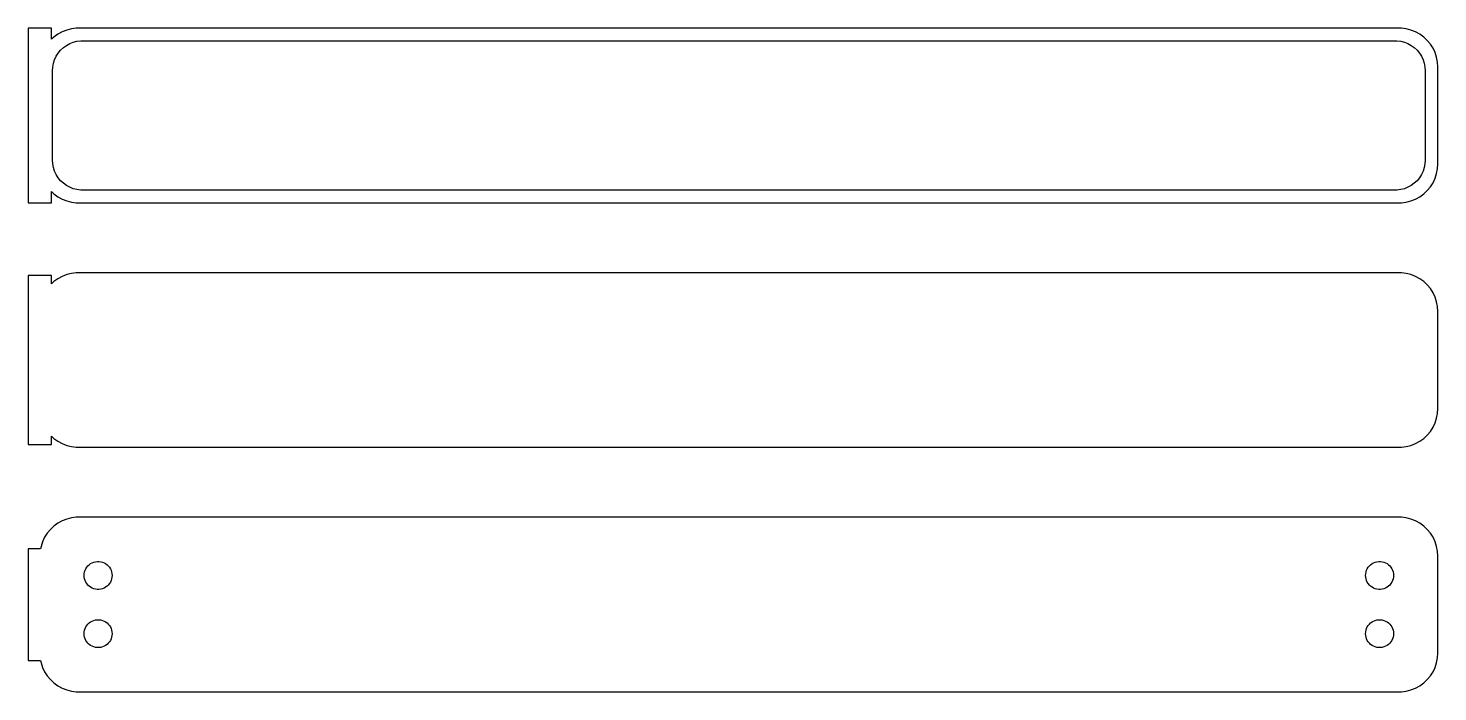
# Model space of a CAD drawing. Header units: metres. Extents: x -92 to 90, y 52 to 137.
import ezdxf

# ---------------------------------------------------------------- set-up
doc = ezdxf.new("R2010")
doc.units = ezdxf.units.M

msp = doc.modelspace()

# ---------------------------------------------------------------- linework, layer by layer
for p, q in [((-88.5, 137.24), (-91.5, 137.24)), ((-91.5, 137.24), (-91.5, 114.76)), ((-88.5, 135.809), (-88.5, 137.24)), ((-87.6791, 136.472), (-88.1871, 136.103)), ((-87.1289, 136.774), (-87.6791, 136.472)), ((-86.5451, 137.005), (-87.1289, 136.774)), ((-85.9369, 137.161), (-86.5451, 137.005)), ((-85.3139, 137.24), (-85.9369, 137.161)), ((85.3139, 137.24), (-85.3139, 137.24)), ((85.9369, 137.161), (85.3139, 137.24)), ((86.5451, 137.005), (85.9369, 137.161)), ((87.1289, 136.774), (86.5451, 137.005)), ((87.6791, 136.472), (87.1289, 136.774)), ((88.1871, 136.103), (87.6791, 136.472)), ((-88.1871, 136.103), (-88.5, 135.809)), ((-87.633, 134.026), (-87.323, 134.401)), ((-87.323, 134.401), (-86.9685, 134.734)), ((-86.9685, 134.734), (-86.5751, 135.02)), ((-86.5751, 135.02), (-86.1489, 135.254)), ((-86.1489, 135.254), (-85.6967, 135.433)), ((-85.6967, 135.433), (-85.2256, 135.554)), ((-85.2256, 135.554), (-84.7432, 135.615)), ((-84.7432, 135.615), (84.7432, 135.615)), ((84.7432, 135.615), (85.2256, 135.554)), ((85.2256, 135.554), (85.6967, 135.433)), ((85.6967, 135.433), (86.1489, 135.254)), ((86.1489, 135.254), (86.5751, 135.02)), ((86.5751, 135.02), (86.9685, 134.734)), ((86.9685, 134.734), (87.323, 134.401)), ((87.323, 134.401), (87.633, 134.026)), ((88.6448, 135.673), (88.1871, 136.103)), ((89.0451, 135.189), (88.6448, 135.673)), ((89.3815, 134.659), (89.0451, 135.189)), ((89.6489, 134.091), (89.3815, 134.659)), ((-88.3421, 132.235), (-88.251, 132.713)), ((-88.251, 132.713), (-88.1007, 133.176)), ((-88.1007, 133.176), (-87.8936, 133.616)), ((-87.8936, 133.616), (-87.633, 134.026)), ((87.633, 134.026), (87.8936, 133.616)), ((87.8936, 133.616), (88.1007, 133.176)), ((88.1007, 133.176), (88.251, 132.713)), ((88.251, 132.713), (88.3421, 132.235)), ((89.8429, 133.493), (89.6489, 134.091)), ((89.9606, 132.877), (89.8429, 133.493)), ((90, 132.25), (89.9606, 132.877)), ((-88.3726, 131.75), (-88.3421, 132.235)), ((-88.3726, 120.25), (-88.3726, 131.75)), ((88.3421, 132.235), (88.3726, 131.75)), ((88.3726, 131.75), (88.3726, 120.25)), ((90, 119.75), (90, 132.25)), ((-88.3421, 119.765), (-88.3726, 120.25)), ((88.3726, 120.25), (88.3421, 119.765)), ((-88.251, 119.287), (-88.3421, 119.765)), ((-88.1007, 118.824), (-88.251, 119.287)), ((-87.8936, 118.384), (-88.1007, 118.824)), ((-87.633, 117.974), (-87.8936, 118.384)), ((87.8936, 118.384), (87.633, 117.974)), ((88.1007, 118.824), (87.8936, 118.384)), ((88.251, 119.287), (88.1007, 118.824)), ((88.3421, 119.765), (88.251, 119.287)), ((89.6489, 117.909), (89.8429, 118.507)), ((89.8429, 118.507), (89.9606, 119.123)), ((89.9606, 119.123), (90, 119.75)), ((-88.5, 116.191), (-88.1871, 115.897)), ((-88.5, 114.76), (-88.5, 116.191)), ((-87.323, 117.599), (-87.633, 117.974)), ((-86.9685, 117.266), (-87.323, 117.599)), ((-86.5751, 116.98), (-86.9685, 117.266)), ((-86.1489, 116.746), (-86.5751, 116.98)), ((-85.6967, 116.567), (-86.1489, 116.746)), ((-85.2256, 116.446), (-85.6967, 116.567)), ((-84.7432, 116.385), (-85.2256, 116.446)), ((84.7432, 116.385), (-84.7432, 116.385)), ((85.2256, 116.446), (84.7432, 116.385)), ((85.6967, 116.567), (85.2256, 116.446)), ((86.1489, 116.746), (85.6967, 116.567)), ((86.5751, 116.98), (86.1489, 116.746)), ((86.9685, 117.266), (86.5751, 116.98)), ((87.323, 117.599), (86.9685, 117.266)), ((87.633, 117.974), (87.323, 117.599)), ((88.1871, 115.897), (88.6448, 116.327)), ((88.6448, 116.327), (89.0451, 116.811)), ((89.0451, 116.811), (89.3815, 117.341)), ((89.3815, 117.341), (89.6489, 117.909)), ((-91.5, 114.76), (-88.5, 114.76)), ((-88.1871, 115.897), (-87.6791, 115.528)), ((-87.6791, 115.528), (-87.1289, 115.226)), ((-87.1289, 115.226), (-86.5451, 114.995)), ((-86.5451, 114.995), (-85.9369, 114.839)), ((-85.9369, 114.839), (-85.3139, 114.76)), ((-85.3139, 114.76), (85.3139, 114.76)), ((85.3139, 114.76), (85.9369, 114.839)), ((85.9369, 114.839), (86.5451, 114.995)), ((86.5451, 114.995), (87.1289, 115.226)), ((87.1289, 115.226), (87.6791, 115.528)), ((87.6791, 115.528), (88.1871, 115.897)), ((-88.5, 105.365), (-91.5, 105.365)), ((-91.5, 105.365), (-91.5, 83.6352)), ((-88.5, 104.309), (-88.5, 105.365)), ((-87.1289, 105.274), (-87.6791, 104.972)), ((-86.5451, 105.505), (-87.1289, 105.274)), ((-85.9369, 105.661), (-86.5451, 105.505)), ((-85.3139, 105.74), (-85.9369, 105.661)), ((85.3139, 105.74), (-85.3139, 105.74)), ((85.9369, 105.661), (85.3139, 105.74)), ((86.5451, 105.505), (85.9369, 105.661)), ((87.1289, 105.274), (86.5451, 105.505)), ((87.6791, 104.972), (87.1289, 105.274)), ((-88.1871, 104.603), (-88.5, 104.309)), ((-87.6791, 104.972), (-88.1871, 104.603)), ((88.1871, 104.603), (87.6791, 104.972)), ((88.6448, 104.173), (88.1871, 104.603)), ((89.0451, 103.689), (88.6448, 104.173)), ((89.3815, 103.159), (89.0451, 103.689)), ((89.6489, 102.591), (89.3815, 103.159)), ((89.8429, 101.993), (89.6489, 102.591)), ((89.9606, 101.377), (89.8429, 101.993)), ((90, 100.75), (89.9606, 101.377)), ((90, 88.25), (90, 100.75)), ((89.8429, 87.0066), (89.9606, 87.6233)), ((89.9606, 87.6233), (90, 88.25)), ((88.6448, 84.8273), (89.0451, 85.3111)), ((89.0451, 85.3111), (89.3815, 85.8412)), ((89.3815, 85.8412), (89.6489, 86.4094)), ((89.6489, 86.4094), (89.8429, 87.0066)), ((-91.5, 83.6352), (-88.5, 83.6352)), ((-88.5, 83.6352), (-88.5, 84.6913)), ((-88.5, 84.6913), (-88.1871, 84.3974)), ((-88.1871, 84.3974), (-87.6791, 84.0284)), ((-87.6791, 84.0284), (-87.1289, 83.7259)), ((-87.1289, 83.7259), (-86.5451, 83.4947)), ((-86.5451, 83.4947), (-85.9369, 83.3386)), ((85.9369, 83.3386), (86.5451, 83.4947)), ((86.5451, 83.4947), (87.1289, 83.7259)), ((87.1289, 83.7259), (87.6791, 84.0284)), ((87.6791, 84.0284), (88.1871, 84.3974)), ((88.1871, 84.3974), (88.6448, 84.8273)), ((-85.9369, 83.3386), (-85.3139, 83.2599)), ((-85.3139, 83.2599), (85.3139, 83.2599)), ((85.3139, 83.2599), (85.9369, 83.3386)), ((-88.6448, 72.6727), (-89.0451, 72.1889)), ((-88.1871, 73.1026), (-88.6448, 72.6727)), ((-87.6791, 73.4716), (-88.1871, 73.1026)), ((-87.1289, 73.7741), (-87.6791, 73.4716)), ((-86.5451, 74.0053), (-87.1289, 73.7741)), ((-85.9369, 74.1614), (-86.5451, 74.0053)), ((-85.3139, 74.2401), (-85.9369, 74.1614)), ((85.3139, 74.2401), (-85.3139, 74.2401)), ((85.9369, 74.1614), (85.3139, 74.2401)), ((86.5451, 74.0053), (85.9369, 74.1614)), ((87.1289, 73.7741), (86.5451, 74.0053)), ((87.6791, 73.4716), (87.1289, 73.7741)), ((88.1871, 73.1026), (87.6791, 73.4716)), ((88.6448, 72.6727), (88.1871, 73.1026)), ((89.0451, 72.1889), (88.6448, 72.6727)), ((-89.6489, 71.0906), (-89.8429, 70.4934)), ((-89.3815, 71.6588), (-89.6489, 71.0906)), ((-89.0451, 72.1889), (-89.3815, 71.6588)), ((89.3815, 71.6588), (89.0451, 72.1889)), ((89.6489, 71.0906), (89.3815, 71.6588)), ((89.8429, 70.4934), (89.6489, 71.0906)), ((-89.9, 70.1942), (-91.5, 70.1942)), ((-91.5, 70.1942), (-91.5, 55.8058)), ((-89.8429, 70.4934), (-89.9, 70.1942)), ((89.9606, 69.8767), (89.8429, 70.4934)), ((90, 69.25), (89.9606, 69.8767)), ((90, 56.75), (90, 69.25)), ((-84.2858, 66.9756), (-84.2434, 67.1976)), ((-84.2434, 67.1976), (-84.1736, 67.4126)), ((-84.1736, 67.4126), (-84.0773, 67.6171)), ((-84.0773, 67.6171), (-83.9562, 67.808)), ((-83.9562, 67.808), (-83.8121, 67.9822)), ((-83.8121, 67.9822), (-83.6474, 68.1369)), ((-83.6474, 68.1369), (-83.4645, 68.2698)), ((-83.4645, 68.2698), (-83.2664, 68.3787)), ((-83.2664, 68.3787), (-83.0562, 68.4619)), ((-83.0562, 68.4619), (-82.8373, 68.5181)), ((-82.8373, 68.5181), (-82.613, 68.5464)), ((-82.613, 68.5464), (-82.387, 68.5464)), ((-82.387, 68.5464), (-82.1627, 68.5181)), ((-82.1627, 68.5181), (-81.9438, 68.4619)), ((-81.9438, 68.4619), (-81.7336, 68.3787)), ((-81.7336, 68.3787), (-81.5355, 68.2698)), ((-81.5355, 68.2698), (-81.3526, 68.1369)), ((-81.3526, 68.1369), (-81.1879, 67.9822)), ((-81.1879, 67.9822), (-81.0438, 67.808)), ((-81.0438, 67.808), (-80.9226, 67.6171)), ((-80.9226, 67.6171), (-80.8264, 67.4126)), ((-80.8264, 67.4126), (-80.7565, 67.1976)), ((-80.7565, 67.1976), (-80.7142, 66.9756)), ((80.7142, 66.9756), (80.7565, 67.1976)), ((80.7565, 67.1976), (80.8264, 67.4126)), ((80.8264, 67.4126), (80.9226, 67.6171)), ((80.9226, 67.6171), (81.0438, 67.808)), ((81.0438, 67.808), (81.1879, 67.9822)), ((81.1879, 67.9822), (81.3526, 68.1369)), ((81.3526, 68.1369), (81.5355, 68.2698)), ((81.5355, 68.2698), (81.7336, 68.3787)), ((81.7336, 68.3787), (81.9438, 68.4619)), ((81.9438, 68.4619), (82.1627, 68.5181)), ((82.1627, 68.5181), (82.387, 68.5464)), ((82.387, 68.5464), (82.613, 68.5464)), ((82.613, 68.5464), (82.8373, 68.5181)), ((82.8373, 68.5181), (83.0562, 68.4619)), ((83.0562, 68.4619), (83.2664, 68.3787)), ((83.2664, 68.3787), (83.4645, 68.2698)), ((83.4645, 68.2698), (83.6474, 68.1369)), ((83.6474, 68.1369), (83.8121, 67.9822)), ((83.8121, 67.9822), (83.9562, 67.808)), ((83.9562, 67.808), (84.0773, 67.6171)), ((84.0773, 67.6171), (84.1736, 67.4126)), ((84.1736, 67.4126), (84.2434, 67.1976)), ((84.2434, 67.1976), (84.2858, 66.9756)), ((-84.3, 66.75), (-84.2858, 66.9756)), ((-84.2858, 66.5244), (-84.3, 66.75)), ((-84.2434, 66.3024), (-84.2858, 66.5244)), ((-84.1736, 66.0874), (-84.2434, 66.3024)), ((-84.0773, 65.8828), (-84.1736, 66.0874)), ((-83.9562, 65.692), (-84.0773, 65.8828)), ((-83.8121, 65.5178), (-83.9562, 65.692)), ((-83.6474, 65.3631), (-83.8121, 65.5178)), ((-83.4645, 65.2302), (-83.6474, 65.3631)), ((-81.3526, 65.3631), (-81.5355, 65.2302)), ((-81.1879, 65.5178), (-81.3526, 65.3631)), ((-81.0438, 65.692), (-81.1879, 65.5178)), ((-80.9226, 65.8828), (-81.0438, 65.692)), ((-80.8264, 66.0874), (-80.9226, 65.8828)), ((-80.7565, 66.3024), (-80.8264, 66.0874)), ((-80.7142, 66.5244), (-80.7565, 66.3024)), ((-80.7142, 66.9756), (-80.7, 66.75)), ((-80.7, 66.75), (-80.7142, 66.5244)), ((80.7, 66.75), (80.7142, 66.9756)), ((80.7142, 66.5244), (80.7, 66.75)), ((80.7565, 66.3024), (80.7142, 66.5244)), ((80.8264, 66.0874), (80.7565, 66.3024)), ((80.9226, 65.8828), (80.8264, 66.0874)), ((81.0438, 65.692), (80.9226, 65.8828)), ((81.1879, 65.5178), (81.0438, 65.692)), ((81.3526, 65.3631), (81.1879, 65.5178)), ((81.5355, 65.2302), (81.3526, 65.3631)), ((83.6474, 65.3631), (83.4645, 65.2302)), ((83.8121, 65.5178), (83.6474, 65.3631)), ((83.9562, 65.692), (83.8121, 65.5178)), ((84.0773, 65.8828), (83.9562, 65.692)), ((84.1736, 66.0874), (84.0773, 65.8828)), ((84.2434, 66.3024), (84.1736, 66.0874)), ((84.2858, 66.5244), (84.2434, 66.3024)), ((84.2858, 66.9756), (84.3, 66.75)), ((84.3, 66.75), (84.2858, 66.5244)), ((-83.2664, 65.1213), (-83.4645, 65.2302)), ((-83.0562, 65.0381), (-83.2664, 65.1213)), ((-82.8373, 64.9819), (-83.0562, 65.0381)), ((-82.613, 64.9536), (-82.8373, 64.9819)), ((-82.387, 64.9536), (-82.613, 64.9536)), ((-82.1627, 64.9819), (-82.387, 64.9536)), ((-81.9438, 65.0381), (-82.1627, 64.9819)), ((-81.7336, 65.1213), (-81.9438, 65.0381)), ((-81.5355, 65.2302), (-81.7336, 65.1213)), ((81.7336, 65.1213), (81.5355, 65.2302)), ((81.9438, 65.0381), (81.7336, 65.1213)), ((82.1627, 64.9819), (81.9438, 65.0381)), ((82.387, 64.9536), (82.1627, 64.9819)), ((82.613, 64.9536), (82.387, 64.9536)), ((82.8373, 64.9819), (82.613, 64.9536)), ((83.0562, 65.0381), (82.8373, 64.9819)), ((83.2664, 65.1213), (83.0562, 65.0381)), ((83.4645, 65.2302), (83.2664, 65.1213)), ((-84.2434, 59.6976), (-84.1736, 59.9126)), ((-84.1736, 59.9126), (-84.0773, 60.1172)), ((-84.0773, 60.1172), (-83.9562, 60.308)), ((-83.9562, 60.308), (-83.8121, 60.4822)), ((-83.8121, 60.4822), (-83.6474, 60.6369)), ((-83.6474, 60.6369), (-83.4645, 60.7698)), ((-83.4645, 60.7698), (-83.2664, 60.8787)), ((-83.2664, 60.8787), (-83.0562, 60.9619)), ((-83.0562, 60.9619), (-82.8373, 61.0181)), ((-82.8373, 61.0181), (-82.613, 61.0464)), ((-82.613, 61.0464), (-82.387, 61.0464)), ((-82.387, 61.0464), (-82.1627, 61.0181)), ((-82.1627, 61.0181), (-81.9438, 60.9619)), ((-81.9438, 60.9619), (-81.7336, 60.8787)), ((-81.7336, 60.8787), (-81.5355, 60.7698)), ((-81.5355, 60.7698), (-81.3526, 60.6369)), ((-81.3526, 60.6369), (-81.1879, 60.4822)), ((-81.1879, 60.4822), (-81.0438, 60.308)), ((-81.0438, 60.308), (-80.9226, 60.1172)), ((-80.9226, 60.1172), (-80.8264, 59.9126)), ((-80.8264, 59.9126), (-80.7565, 59.6976)), ((80.7565, 59.6976), (80.8264, 59.9126)), ((80.8264, 59.9126), (80.9226, 60.1172)), ((80.9226, 60.1172), (81.0438, 60.308)), ((81.0438, 60.308), (81.1879, 60.4822)), ((81.1879, 60.4822), (81.3526, 60.6369)), ((81.3526, 60.6369), (81.5355, 60.7698)), ((81.5355, 60.7698), (81.7336, 60.8787)), ((81.7336, 60.8787), (81.9438, 60.9619)), ((81.9438, 60.9619), (82.1627, 61.0181)), ((82.1627, 61.0181), (82.387, 61.0464)), ((82.387, 61.0464), (82.613, 61.0464)), ((82.613, 61.0464), (82.8373, 61.0181)), ((82.8373, 61.0181), (83.0562, 60.9619)), ((83.0562, 60.9619), (83.2664, 60.8787)), ((83.2664, 60.8787), (83.4645, 60.7698)), ((83.4645, 60.7698), (83.6474, 60.6369)), ((83.6474, 60.6369), (83.8121, 60.4822)), ((83.8121, 60.4822), (83.9562, 60.308)), ((83.9562, 60.308), (84.0773, 60.1172)), ((84.0773, 60.1172), (84.1736, 59.9126)), ((84.1736, 59.9126), (84.2434, 59.6976)), ((-84.3, 59.25), (-84.2858, 59.4756)), ((-84.2858, 59.0244), (-84.3, 59.25)), ((-84.2858, 59.4756), (-84.2434, 59.6976)), ((-84.2434, 58.8024), (-84.2858, 59.0244)), ((-84.1736, 58.5874), (-84.2434, 58.8024)), ((-84.0773, 58.3829), (-84.1736, 58.5874)), ((-83.9562, 58.192), (-84.0773, 58.3829)), ((-83.8121, 58.0178), (-83.9562, 58.192)), ((-81.0438, 58.192), (-81.1879, 58.0178)), ((-80.9226, 58.3829), (-81.0438, 58.192)), ((-80.8264, 58.5874), (-80.9226, 58.3829)), ((-80.7565, 58.8024), (-80.8264, 58.5874)), ((-80.7565, 59.6976), (-80.7142, 59.4756)), ((-80.7142, 59.0244), (-80.7565, 58.8024)), ((-80.7142, 59.4756), (-80.7, 59.25)), ((-80.7, 59.25), (-80.7142, 59.0244)), ((80.7, 59.25), (80.7142, 59.4756)), ((80.7142, 59.0244), (80.7, 59.25)), ((80.7142, 59.4756), (80.7565, 59.6976)), ((80.7565, 58.8024), (80.7142, 59.0244)), ((80.8264, 58.5874), (80.7565, 58.8024)), ((80.9226, 58.3829), (80.8264, 58.5874)), ((81.0438, 58.192), (80.9226, 58.3829)), ((81.1879, 58.0178), (81.0438, 58.192)), ((83.9562, 58.192), (83.8121, 58.0178)), ((84.0773, 58.3829), (83.9562, 58.192)), ((84.1736, 58.5874), (84.0773, 58.3829)), ((84.2434, 58.8024), (84.1736, 58.5874)), ((84.2434, 59.6976), (84.2858, 59.4756)), ((84.2858, 59.0244), (84.2434, 58.8024)), ((84.2858, 59.4756), (84.3, 59.25)), ((84.3, 59.25), (84.2858, 59.0244)), ((-83.6474, 57.8631), (-83.8121, 58.0178)), ((-83.4645, 57.7302), (-83.6474, 57.8631)), ((-83.2664, 57.6213), (-83.4645, 57.7302)), ((-83.0562, 57.5381), (-83.2664, 57.6213)), ((-82.8373, 57.4819), (-83.0562, 57.5381)), ((-82.613, 57.4536), (-82.8373, 57.4819)), ((-82.387, 57.4536), (-82.613, 57.4536)), ((-82.1627, 57.4819), (-82.387, 57.4536)), ((-81.9438, 57.5381), (-82.1627, 57.4819)), ((-81.7336, 57.6213), (-81.9438, 57.5381)), ((-81.5355, 57.7302), (-81.7336, 57.6213)), ((-81.3526, 57.8631), (-81.5355, 57.7302)), ((-81.1879, 58.0178), (-81.3526, 57.8631)), ((81.3526, 57.8631), (81.1879, 58.0178)), ((81.5355, 57.7302), (81.3526, 57.8631)), ((81.7336, 57.6213), (81.5355, 57.7302)), ((81.9438, 57.5381), (81.7336, 57.6213)), ((82.1627, 57.4819), (81.9438, 57.5381)), ((82.387, 57.4536), (82.1627, 57.4819)), ((82.613, 57.4536), (82.387, 57.4536)), ((82.8373, 57.4819), (82.613, 57.4536)), ((83.0562, 57.5381), (82.8373, 57.4819)), ((83.2664, 57.6213), (83.0562, 57.5381)), ((83.4645, 57.7302), (83.2664, 57.6213)), ((83.6474, 57.8631), (83.4645, 57.7302)), ((83.8121, 58.0178), (83.6474, 57.8631)), ((89.9606, 56.1233), (90, 56.75)), ((-91.5, 55.8058), (-89.9, 55.8058)), ((-89.9, 55.8058), (-89.8429, 55.5066)), ((-89.8429, 55.5066), (-89.6489, 54.9094)), ((-89.6489, 54.9094), (-89.3815, 54.3412)), ((89.3815, 54.3412), (89.6489, 54.9094)), ((89.6489, 54.9094), (89.8429, 55.5066)), ((89.8429, 55.5066), (89.9606, 56.1233)), ((-89.3815, 54.3412), (-89.0451, 53.8111)), ((-89.0451, 53.8111), (-88.6448, 53.3273)), ((-88.6448, 53.3273), (-88.1871, 52.8974)), ((-88.1871, 52.8974), (-87.6791, 52.5284)), ((87.6791, 52.5284), (88.1871, 52.8974)), ((88.1871, 52.8974), (88.6448, 53.3273)), ((88.6448, 53.3273), (89.0451, 53.8111)), ((89.0451, 53.8111), (89.3815, 54.3412)), ((-87.6791, 52.5284), (-87.1289, 52.2259)), ((-87.1289, 52.2259), (-86.5451, 51.9947)), ((-86.5451, 51.9947), (-85.9369, 51.8386)), ((-85.9369, 51.8386), (-85.3139, 51.7599)), ((-85.3139, 51.7599), (85.3139, 51.7599)), ((85.3139, 51.7599), (85.9369, 51.8386)), ((85.9369, 51.8386), (86.5451, 51.9947)), ((86.5451, 51.9947), (87.1289, 52.2259)), ((87.1289, 52.2259), (87.6791, 52.5284))]:
    msp.add_line(p, q)

doc.saveas('drawing.dxf')
